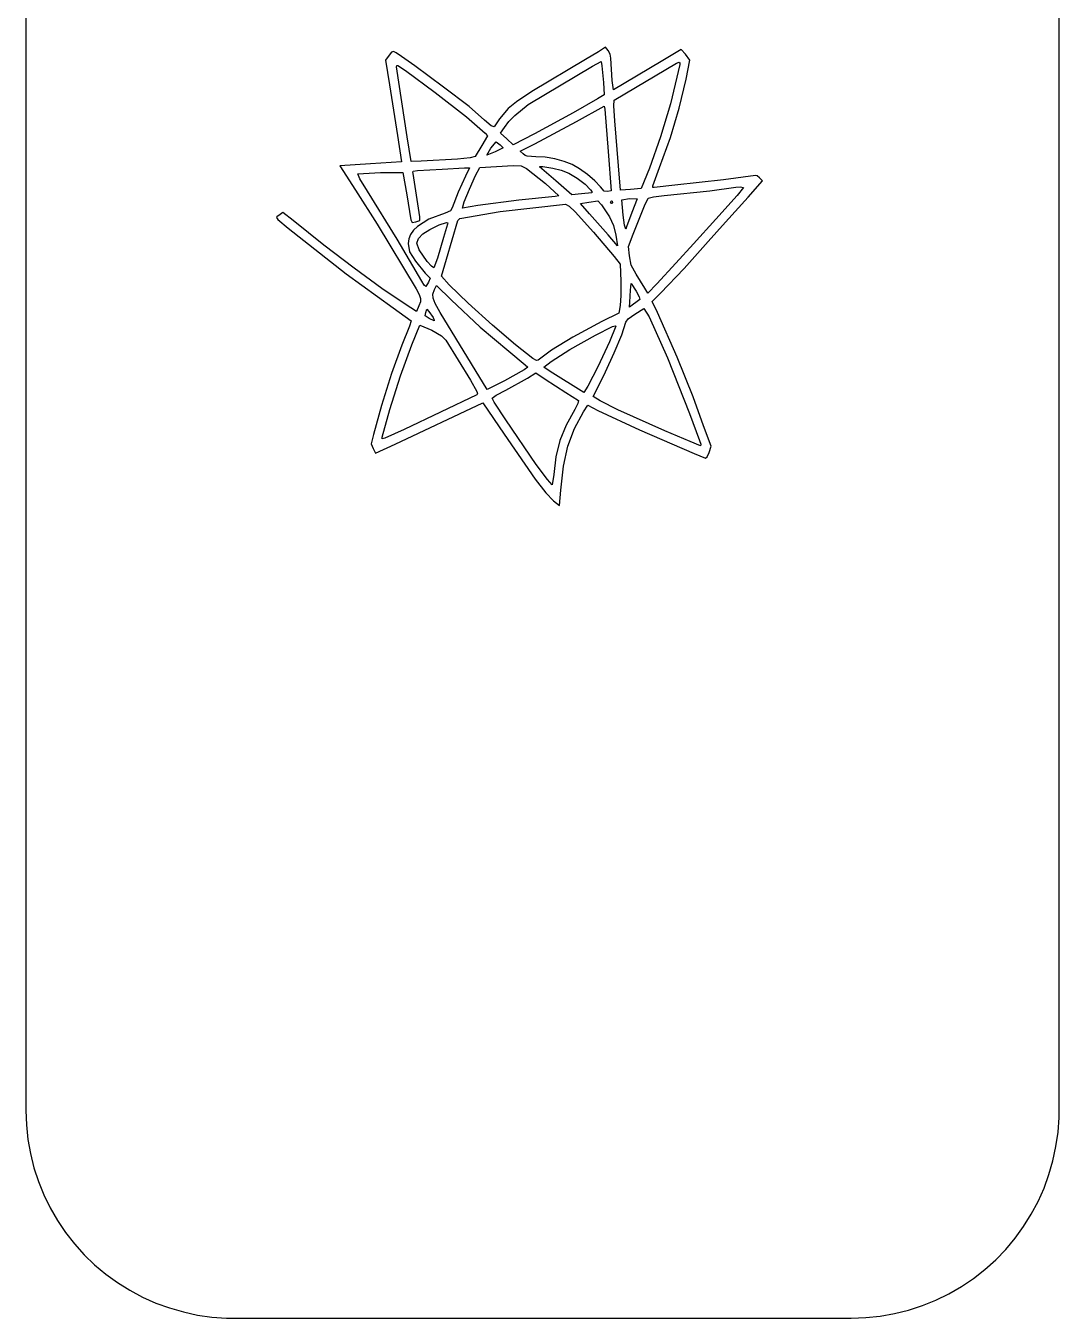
# Model space of a CAD drawing. Extents: x 45 to 235, y 1 to 395.
# Drawn here: x 44.6 to 235.4, y 1 to 239.7 of the extents above; entities that cross this region are included whole.
import ezdxf

# ---------------------------------------------------------------- set-up
doc = ezdxf.new("R2010")
doc.units = 0

msp = doc.modelspace()

# ---------------------------------------------------------------- linework, layer by layer
at = {"layer": 'Layer 1'}
for p, q in [((44.6336, 356.5), (44.6336, 39.4004)), ((235.443, 39.4004), (235.443, 356.494)), ((111.70542, 234.311091), (111.070351, 233.418026)), ((112.132105, 234.865538), (111.70542, 234.311091)), ((112.499251, 235.025546), (112.132105, 234.865538)), ((113.045012, 234.768789), (112.499251, 235.025546)), ((114.00754, 234.07294), (113.045012, 234.768789)), ((116.46843, 232.3265), (114.00754, 234.07294)), ((150.385, 234.966), (148.00349, 233.51725)), ((151.674883, 235.799525), (150.384903, 234.965997)), ((150.384903, 234.965997), (150.385, 234.966)), ((152.151185, 235.184302), (151.674883, 235.799525)), ((152.523295, 234.52195), (152.151185, 235.184302)), ((152.687024, 233.755402), (152.523295, 234.52195)), ((165.64639, 235.362922), (161.93521, 233.140182)), ((166.460072, 234.489702), (165.64639, 235.362922)), ((167.253908, 233.418022), (166.460072, 234.489702)), ((111.070351, 233.418026), (111.784803, 228.813776)), ((113.074642, 232.187602), (113.114334, 232.417071)), ((115.019542, 219.228202), (113.074642, 232.187602)), ((113.114334, 232.417071), (113.317754, 232.41583)), ((113.317754, 232.41583), (114.721852, 231.512841)), ((121.782142, 228.434224), (116.46843, 232.3265)), ((137.385943, 225.201808), (149.293443, 232.286798)), ((148.00349, 233.51725), (138.075571, 227.600693)), ((149.293443, 232.286798), (150.881113, 233.179863)), ((150.881113, 233.179863), (151.000188, 232.346335)), ((151.000188, 232.346335), (151.278031, 229.250375)), ((152.915252, 229.622493), (152.687024, 233.755402)), ((161.93521, 233.140182), (153.14348, 227.900862)), ((153.282464, 226.015496), (164.773264, 232.842486)), ((165.388466, 232.58449), (163.704047, 225.303524)), ((164.773264, 232.842486), (165.252046, 233.011176)), ((165.252046, 233.011176), (165.384456, 232.864812)), ((165.384456, 232.864812), (165.388487, 232.584489)), ((165.388487, 232.584489), (165.388466, 232.58449)), ((166.571703, 229.892891), (167.253908, 233.418022)), ((114.721852, 231.512841), (120.219162, 227.444431)), ((151.278031, 229.250375), (151.278066, 229.25038)), ((151.278066, 229.25038), (151.416987, 226.9681)), ((153.14348, 227.900862), (152.915252, 229.622493)), ((165.249468, 224.507212), (166.571703, 229.892891)), ((111.784803, 228.813776), (113.293093, 219.466356)), ((120.219162, 227.444431), (120.219166, 227.4444)), ((120.219166, 227.4444), (125.974479, 222.922015)), ((126.47073, 224.82475), (121.782142, 228.434224)), ((138.075571, 227.600693), (135.266149, 225.728045)), ((151.416987, 226.9681), (150.166697, 226.253648)), ((129.32854, 222.30432), (126.47073, 224.82475)), ((133.71449, 224.46752), (132.121856, 222.584642)), ((135.266149, 225.728045), (133.71449, 224.46752)), ((134.932498, 223.184964), (137.385943, 225.201808)), ((150.166697, 226.253648), (145.721217, 223.693528)), ((146.316498, 222.086005), (151.436738, 224.884275)), ((151.436738, 224.884275), (151.575659, 224.32859)), ((153.232849, 224.971105), (153.282464, 226.015496)), ((153.421385, 222.185236), (153.232849, 224.971105)), ((163.704047, 225.303524), (161.855896, 219.22819)), ((163.654353, 219.114081), (165.249468, 224.507212)), ((125.974479, 222.922015), (129.467356, 219.90296)), ((130.561471, 221.294656), (129.32854, 222.30432)), ((132.121856, 222.584642), (131.09483, 221.07387)), ((133.000003, 220.974628), (133.833221, 222.039794)), ((133.833221, 222.039794), (134.932498, 223.184964)), ((145.721217, 223.693528), (138.576697, 219.803728)), ((138.636138, 217.938215), (146.316498, 222.086005)), ((151.575659, 224.32859), (151.575666, 224.32859)), ((151.575666, 224.32859), (152.171043, 216.549)), ((154.096146, 213.889646), (153.421385, 222.185236)), ((129.467356, 219.90296), (129.903966, 219.426658)), ((131.09483, 221.07387), (130.561471, 221.294656)), ((132.305397, 219.922798), (133.000003, 220.974628)), ((133.456457, 218.851118), (132.305397, 219.922798)), ((138.576697, 219.803728), (134.607517, 217.759598)), ((113.293093, 219.466356), (113.9877, 214.623956)), ((115.773686, 214.683492), (115.019542, 219.228202)), ((128.832286, 217.640528), (127.601836, 215.576558)), ((129.903966, 219.426658), (128.832286, 217.640528)), ((130.476996, 217.146859), (131.451931, 218.335134)), ((131.451931, 218.335134), (132.206075, 217.759603)), ((132.206075, 217.759603), (132.206066, 217.7596)), ((132.206066, 217.7596), (132.761751, 217.184069)), ((134.607517, 217.759598), (133.456457, 218.851118)), ((135.917248, 216.608535), (138.636138, 217.938215)), ((161.855896, 219.22819), (159.77704, 213.457994)), ((161.657358, 213.572112), (163.654353, 219.114081)), ((124.369435, 215.11514), (117.639196, 214.74303)), ((126.656365, 215.357013), (124.369435, 215.11514)), ((127.601836, 215.576558), (126.656365, 215.357013)), ((129.784871, 215.854394), (130.476996, 217.146859)), ((131.313001, 216.469617), (129.784871, 215.854394)), ((132.761751, 217.184069), (131.313001, 216.469617)), ((136.472933, 216.072696), (135.917248, 216.608535)), ((136.813415, 215.791133), (136.472933, 216.072696)), ((137.202271, 215.636087), (136.813415, 215.791133)), ((138.794903, 215.556703), (137.202271, 215.636087)), ((140.527078, 215.450342), (138.794903, 215.556703)), ((142.307628, 215.152343), (140.527078, 215.450342)), ((144.013756, 214.694337), (142.307628, 215.152343)), ((152.171043, 216.549), (152.706882, 209.2854)), ((108.27208, 214.227038), (102.59615, 213.869812)), ((102.59615, 213.869812), (105.5135, 209.384642)), ((105.93009, 212.381349), (110.122537, 212.65671)), ((113.9877, 214.623956), (108.27208, 214.227038)), ((110.122537, 212.65671), (114.22568, 212.679037)), ((114.22568, 212.679037), (114.979824, 208.551087)), ((117.639196, 214.74303), (115.773686, 214.683492)), ((116.088404, 212.742609), (116.163137, 212.904787)), ((116.130887, 212.44089), (116.088404, 212.742609)), ((116.163137, 212.904787), (116.984261, 212.996575)), ((116.984261, 212.996575), (121.509131, 213.254572)), ((121.509131, 213.254572), (125.624674, 213.529933)), ((125.624674, 213.529933), (126.569831, 213.492723)), ((126.569806, 213.49273), (125.795816, 211.94475)), ((126.569831, 213.492723), (126.569806, 213.49273)), ((127.682127, 212.065377), (128.494881, 213.552271)), ((128.494881, 213.552271), (134.627261, 213.929343)), ((134.627261, 213.929343), (136.113226, 213.877247)), ((136.113226, 213.877247), (137.108001, 213.393504)), ((137.108001, 213.393504), (137.108006, 213.3935)), ((137.108006, 213.3935), (140.573596, 210.615075)), ((139.489526, 213.711045), (139.586585, 213.771512)), ((142.525946, 211.091385), (139.489526, 213.711045)), ((139.586585, 213.771512), (140.087384, 213.748256)), ((140.087384, 213.748256), (141.950416, 213.472894)), ((141.950416, 213.472894), (141.950406, 213.472884)), ((141.950406, 213.472884), (143.476061, 213.083408)), ((143.476061, 213.083408), (144.927296, 212.500435)), ((145.522663, 214.107953), (144.013756, 214.694337)), ((144.927296, 212.500435), (146.469383, 211.578841)), ((146.893273, 213.318152), (145.522663, 214.107953)), ((148.360629, 212.254847), (146.893273, 213.318152)), ((154.433526, 209.364776), (154.096146, 213.889646)), ((159.77704, 213.457994), (158.263786, 209.68231)), ((160.407067, 210.203272), (161.657358, 213.572112)), ((106.284838, 211.490764), (105.93009, 212.381349)), ((107.69638, 209.186159), (106.284838, 211.490764)), ((117.381177, 204.44299), (116.130887, 212.44089)), ((125.795816, 211.94475), (124.458699, 209.034845)), ((126.547499, 209.590531), (127.682127, 212.065377)), ((140.573596, 210.615075), (143.041926, 208.31295)), ((145.463136, 208.551105), (142.525946, 211.091385)), ((146.469383, 211.578841), (147.916584, 210.471192)), ((147.916584, 210.471192), (148.920973, 209.475178)), ((149.70891, 211.09107), (148.360629, 212.254847)), ((150.722293, 209.999853), (149.70891, 211.09107)), ((160.395904, 209.877055), (160.407067, 210.203272)), ((164.475478, 210.29754), (160.645218, 209.900622)), ((173.453299, 211.282395), (164.475478, 210.29754)), ((179.379778, 212.10352), (173.453299, 211.282395)), ((177.990567, 208.114495), (180.689607, 211.111225)), ((179.68987, 212.019175), (179.379778, 212.10352)), ((180.133922, 211.66691), (179.68987, 212.019175)), ((180.689607, 211.111225), (180.133922, 211.66691)), ((105.5135, 209.384642), (109.492595, 203.115813)), ((113.208555, 200.344817), (107.69638, 209.186159)), ((114.979824, 208.551087), (115.753814, 203.926997)), ((124.458699, 209.034845), (123.374616, 206.11006)), ((125.57288, 207.23104), (126.547499, 209.590531)), ((142.387011, 208.213721), (135.671649, 207.548883)), ((143.041926, 208.31295), (142.387011, 208.213721)), ((147.269116, 208.690026), (145.463136, 208.551105)), ((149.134626, 208.888485), (147.269116, 208.690026)), ((148.920973, 209.475178), (149.148387, 209.11206)), ((149.148387, 209.11206), (149.134626, 208.888485)), ((151.449148, 209.223382), (150.722293, 209.999853)), ((152.071813, 209.146479), (151.449148, 209.223382)), ((152.706882, 209.2854), (152.071813, 209.146479)), ((156.318886, 209.503697), (154.433526, 209.364776)), ((154.691393, 207.618346), (156.120296, 207.816804)), ((156.120296, 207.816804), (157.489663, 207.777113)), ((158.263786, 209.68231), (156.318886, 209.503697)), ((157.489663, 207.777113), (156.556906, 205.256683)), ((158.868971, 206.492093), (159.573504, 207.935881)), ((159.573504, 207.935881), (160.533549, 208.164108)), ((160.645218, 209.900622), (160.395904, 209.877055)), ((160.533549, 208.164108), (162.490854, 208.392337)), ((162.490854, 208.392337), (170.937771, 209.275478)), ((170.937771, 209.275478), (175.767754, 209.920467)), ((175.966206, 208.41218), (172.056566, 204.04608)), ((173.803087, 203.450705), (177.990567, 208.114495)), ((175.767754, 209.920467), (176.531822, 209.994889)), ((177.176806, 209.86093), (175.966206, 208.41218)), ((176.531822, 209.994889), (177.176814, 209.860929)), ((177.176814, 209.860929), (177.176806, 209.86093)), ((123.024832, 205.551894), (122.064786, 205.157457)), ((123.374616, 206.11006), (123.024832, 205.551894)), ((124.743971, 204.12544), (132.245721, 205.45512)), ((125.240151, 206.090211), (125.57288, 207.23104)), ((128.078111, 206.526821), (125.240151, 206.090211)), ((135.671649, 207.548883), (128.078111, 206.526821)), ((132.245721, 205.45512), (144.312021, 206.80464)), ((144.312021, 206.80464), (144.974378, 206.417645)), ((144.974378, 206.417645), (146.098151, 205.37574)), ((146.098116, 205.375754), (149.461996, 201.647206)), ((146.098151, 205.37574), (146.098116, 205.375754)), ((147.030869, 206.90389), (148.598699, 207.181733)), ((148.717769, 204.99868), (147.030869, 206.90389)), ((148.598699, 207.181733), (150.226059, 207.400038)), ((150.226059, 207.400038), (150.940511, 206.685586)), ((150.940511, 206.685586), (150.940516, 206.68558)), ((150.940516, 206.68558), (152.389266, 204.44299)), ((152.567878, 207.241264), (152.766337, 207.419878)), ((152.766337, 206.923731), (152.567878, 207.241264)), ((152.766337, 207.419878), (152.91022, 207.32809)), ((152.91022, 206.931173), (152.766337, 206.923731)), ((152.91022, 207.32809), (152.964796, 207.102344)), ((152.964796, 207.102344), (152.91022, 206.931173)), ((152.964796, 207.102344), (152.964796, 207.102344)), ((154.936986, 204.772935), (154.691393, 207.618346)), ((156.795074, 201.267661), (158.868971, 206.492093)), ((90.986242, 204.462832), (90.892904, 204.309647)), ((90.892904, 204.309647), (91.14749, 203.966685)), ((91.621311, 204.919288), (90.986242, 204.462832)), ((91.14749, 203.966685), (93.050212, 202.339322)), ((92.077767, 205.236822), (91.621311, 204.919288)), ((94.002817, 203.807922), (92.077767, 205.236822)), ((99.670082, 199.248636), (94.002817, 203.807922)), ((109.492595, 203.115813), (116.6867, 191.146242)), ((115.753814, 203.926997), (115.94235, 203.415965)), ((115.94235, 203.415965), (116.666725, 203.530079)), ((116.666725, 203.530079), (117.358851, 203.807921)), ((119.058752, 204.001123), (116.934622, 202.694084)), ((117.358851, 203.807921), (117.381177, 204.44299)), ((122.064786, 205.157457), (119.058752, 204.001123)), ((119.206281, 202.140563), (120.973186, 202.974404)), ((120.973186, 202.974404), (122.325187, 203.430859)), ((122.501316, 203.113324), (121.786864, 200.672274)), ((122.283075, 196.623694), (124.386745, 203.768214)), ((122.325187, 203.430859), (122.533259, 203.36512)), ((122.533259, 203.36512), (122.501316, 203.113325)), ((122.501316, 203.113325), (122.501316, 203.113324)), ((124.386745, 203.768214), (124.743971, 204.12544)), ((152.151109, 201.10888), (148.717769, 204.99868)), ((152.389266, 204.44299), (153.155813, 202.882607)), ((155.207696, 202.93812), (154.936986, 204.772935)), ((155.405845, 202.180566), (155.207696, 202.93812)), ((156.556906, 205.25668), (155.544766, 202.59733)), ((156.556906, 205.256683), (156.556906, 205.25668)), ((172.056566, 204.04608), (167.948466, 199.48152)), ((170.627747, 199.878445), (173.803087, 203.450705)), ((93.050212, 202.339322), (103.784357, 193.949462)), ((115.673789, 201.219597), (115.361294, 200.414327)), ((116.197456, 201.978818), (115.673789, 201.219597)), ((116.934622, 202.694084), (116.197456, 201.978818)), ((117.116257, 200.443118), (117.911955, 201.28998)), ((117.911955, 201.28998), (119.206281, 202.140563)), ((121.786864, 200.672274), (120.648205, 196.79984)), ((149.461996, 201.647206), (153.242636, 197.159554)), ((153.857859, 199.12429), (152.151109, 201.10888)), ((153.155813, 202.882607), (153.580016, 201.06919)), ((153.580016, 201.06919), (153.857859, 199.12429)), ((155.544766, 202.59733), (155.405845, 202.180566)), ((155.902008, 198.985381), (156.795074, 201.267661)), ((105.240582, 194.974016), (99.670082, 199.248636)), ((117.73838, 192.575159), (113.208555, 200.344817)), ((115.361294, 200.414327), (115.257646, 199.560917)), ((115.257646, 199.560917), (115.456105, 197.993087)), ((116.845236, 199.620444), (117.116257, 200.443118)), ((117.242154, 198.389994), (116.845236, 199.620444)), ((118.74796, 196.239194), (117.242154, 198.389994)), ((156.100467, 197.258791), (155.902008, 198.985381)), ((167.948466, 199.48152), (164.673896, 195.90926)), ((166.182267, 194.916975), (170.627747, 199.878445)), ((115.456105, 197.993087), (116.560032, 196.291302)), ((116.560032, 196.291302), (118.393295, 194.083447)), ((119.566915, 195.334036), (118.74796, 196.239194)), ((120.648205, 196.79984), (120.000734, 195.055884)), ((121.409855, 193.527734), (122.283075, 196.623694)), ((153.242636, 197.159554), (154.373856, 195.730654)), ((156.42048, 195.539638), (156.100467, 197.258791)), ((164.673896, 195.90926), (161.141326, 192.09885)), ((103.784357, 193.949462), (112.479312, 187.673222)), ((110.357099, 191.246398), (105.240582, 194.974016)), ((118.393295, 194.083447), (119.266515, 193.130844)), ((120.000734, 195.055884), (119.566915, 195.334036)), ((122.828522, 191.87775), (121.409855, 193.527734)), ((154.373856, 195.730654), (154.492931, 192.595004)), ((157.350757, 193.865141), (156.42048, 195.539638)), ((158.958277, 191.285171), (157.350757, 193.865141)), ((161.855857, 190.352415), (166.182267, 194.916975)), ((114.662417, 188.328122), (110.357099, 191.246398)), ((116.6867, 191.146242), (117.269673, 190.109292)), ((118.197316, 191.858225), (117.73838, 192.575159)), ((118.492524, 191.60271), (118.197316, 191.858225)), ((118.968826, 192.396546), (118.492524, 191.60271)), ((119.266515, 193.130844), (118.968826, 192.396546)), ((119.812512, 190.162665), (120.119813, 191.027202)), ((120.119813, 191.027202), (120.437347, 191.781346)), ((120.437347, 191.781346), (123.156237, 189.121996)), ((126.329143, 188.499302), (122.828522, 191.87775)), ((154.492931, 192.595004), (154.5227, 189.908365)), ((156.318726, 190.908137), (156.437801, 192.138587)), ((156.437801, 192.138587), (157.350712, 190.729527)), ((159.494116, 190.37226), (158.958277, 191.285171)), ((161.141326, 192.09885), (159.494116, 190.37226)), ((117.490458, 188.779617), (117.202693, 188.010592)), ((117.269673, 190.109292), (117.525188, 189.399801)), ((117.525188, 189.399801), (117.490458, 188.779617)), ((119.819644, 189.424646), (119.812512, 190.162665)), ((120.239818, 188.42615), (119.819644, 189.424646)), ((123.156237, 189.121996), (128.554317, 184.100987)), ((154.5227, 189.908365), (154.373856, 188.070134)), ((158.005631, 189.181544), (156.100421, 187.772484)), ((156.100421, 187.772484), (156.159959, 188.725087)), ((156.159959, 188.725087), (156.318726, 190.908137)), ((157.350712, 190.729527), (157.350716, 190.729524)), ((157.350716, 190.729524), (157.886555, 189.702499)), ((157.886555, 189.702499), (158.005631, 189.181544)), ((160.268187, 188.844125), (161.855857, 190.352415)), ((161.260482, 186.780155), (160.268187, 188.844125)), ((112.479312, 187.673222), (115.793582, 185.271872)), ((116.746237, 186.978602), (114.662417, 188.328122)), ((117.202693, 188.010592), (116.746237, 186.978602)), ((118.395692, 186.199697), (118.472595, 186.800035)), ((119.107664, 185.688665), (118.395692, 186.199697)), ((118.472595, 186.800035), (118.6909, 187.435104)), ((118.6909, 187.435104), (119.048126, 186.958802)), ((119.048126, 186.958802), (119.822116, 185.847432)), ((121.171643, 186.780182), (120.239818, 188.42615)), ((129.844303, 172.550682), (121.171643, 186.780182)), ((130.778644, 184.45477), (126.329143, 188.499302)), ((154.135705, 186.661074), (151.019895, 185.113094)), ((154.373856, 188.070134), (154.135705, 186.661074)), ((155.887085, 185.614245), (157.092727, 186.50235)), ((157.092727, 186.50235), (158.759787, 187.55418)), ((158.759787, 187.55418), (159.71239, 185.98635)), ((164.922047, 178.539129), (161.260482, 186.780155)), ((115.495894, 184.259732), (114.035049, 180.774299)), ((115.793582, 185.271872), (115.495894, 184.259732)), ((115.914989, 180.833855), (117.361256, 184.438362)), ((117.361256, 184.438362), (119.583996, 183.525451)), ((120.045382, 185.23221), (119.107664, 185.688665)), ((119.822116, 185.847432), (120.056546, 185.398419)), ((119.822116, 185.847432), (119.822116, 185.847432)), ((120.056546, 185.398419), (120.045382, 185.23221)), ((128.554316, 184.100994), (133.793636, 179.635664)), ((128.554317, 184.100987), (128.554316, 184.100994)), ((135.043955, 180.806534), (130.778644, 184.45477)), ((151.019895, 185.113094), (145.621815, 182.255284)), ((149.809316, 182.592696), (152.987142, 184.197733)), ((153.560176, 184.239913), (152.384306, 181.34241)), ((152.987142, 184.197733), (153.462516, 184.353709)), ((153.462516, 184.353709), (153.560196, 184.239906)), ((153.560196, 184.239906), (153.560176, 184.239913)), ((154.663457, 182.670553), (155.425667, 184.99406)), ((155.425667, 184.99406), (155.887085, 185.614245)), ((159.71239, 185.98635), (159.712416, 185.986354)), ((159.712416, 185.986354), (163.128391, 178.395312)), ((119.583996, 183.525451), (121.375087, 182.505866)), ((121.375087, 182.505866), (122.183806, 181.679781)), ((122.183776, 181.679792), (126.728486, 174.297123)), ((122.183806, 181.679781), (122.183776, 181.679792)), ((145.621815, 182.255284), (141.712171, 179.806795)), ((145.063665, 179.973038), (149.809316, 182.592696)), ((153.302151, 179.32559), (154.663457, 182.670553)), ((114.035049, 180.774299), (112.174186, 175.502736)), ((113.828686, 175.071102), (115.914989, 180.833855)), ((133.793636, 179.635664), (136.849906, 177.135084)), ((138.26891, 178.271223), (135.043955, 180.806534)), ((141.712171, 179.806795), (139.231435, 177.968574)), ((141.612956, 177.710606), (145.063665, 179.973038)), ((152.384306, 181.34241), (150.285606, 176.777852)), ((151.702695, 175.798288), (153.302151, 179.32559)), ((137.346054, 176.71832), (136.671293, 176.222172)), ((136.849906, 177.135084), (137.346054, 176.71832)), ((138.939948, 177.904074), (138.26891, 178.271223)), ((139.231435, 177.968574), (138.939948, 177.904074)), ((140.303126, 176.718311), (141.612956, 177.710606)), ((141.454186, 175.884783), (140.303126, 176.718311)), ((150.285606, 176.777852), (148.430015, 173.16342)), ((163.128391, 178.395312), (167.154626, 168.125054)), ((167.869162, 171.220955), (164.922047, 178.539129)), ((112.174186, 175.502736), (110.30216, 169.613471)), ((111.876349, 168.899036), (113.828686, 175.071102)), ((126.728486, 174.297123), (127.916761, 172.203381)), ((136.671293, 176.222172), (133.041975, 174.170603)), ((133.277671, 172.431662), (137.286541, 174.654402)), ((137.286541, 174.654402), (138.814671, 175.646697)), ((138.814671, 175.646697), (140.501571, 174.495637)), ((140.501571, 174.495637), (140.501576, 174.495573)), ((140.501576, 174.495573), (144.331836, 171.994992)), ((147.646106, 172.034683), (141.454186, 175.884783)), ((150.226037, 172.92776), (151.702695, 175.798288)), ((127.916761, 172.203381), (128.020641, 171.802121)), ((133.041975, 174.170603), (129.844303, 172.550682)), ((131.503942, 171.498906), (133.277671, 172.431662)), ((144.331836, 171.994992), (146.693496, 170.506552)), ((148.430015, 173.16342), (147.646106, 172.034683)), ((149.392509, 171.3004), (150.226037, 172.92776)), ((110.30216, 169.613471), (108.807824, 164.274932)), ((112.816698, 162.468958), (129.050598, 170.109628)), ((127.899396, 171.598083), (114.523296, 165.187852)), ((128.020641, 171.802121), (127.899396, 171.598083)), ((129.050598, 170.109628), (132.980088, 164.314628)), ((130.757241, 170.982912), (131.503942, 171.498906)), ((131.104549, 170.231251), (130.757241, 170.982912)), ((133.237981, 166.934352), (131.104549, 170.231251)), ((146.559536, 169.968233), (145.979044, 168.879192)), ((146.693496, 170.506552), (146.559536, 169.968233)), ((147.626365, 168.442528), (148.400355, 169.653128)), ((148.400355, 169.653128), (150.265865, 168.700525)), ((150.69025, 170.475553), (149.392509, 171.3004)), ((153.954601, 168.839505), (150.69025, 170.475553)), ((169.794212, 165.862565), (167.869162, 171.220955)), ((110.415196, 163.739103), (111.876349, 168.899036)), ((145.979044, 168.879192), (144.394783, 165.998746)), ((145.922721, 165.333229), (147.626365, 168.442528)), ((150.265865, 168.700525), (157.973495, 165.093532)), ((162.609909, 164.94971), (153.954601, 168.839505)), ((167.154626, 168.125054), (169.039986, 163.123884)), ((114.523296, 165.187852), (110.906381, 163.555527)), ((138.881655, 158.698279), (133.237981, 166.934352)), ((144.394783, 165.998746), (143.247753, 163.116442)), ((144.713983, 162.084397), (145.922721, 165.333229)), ((157.973495, 165.093532), (168.047765, 160.742315)), ((167.313389, 162.94527), (162.609909, 164.94971)), ((171.183422, 162.111685), (169.794212, 165.862565)), ((108.807824, 164.274932), (108.371214, 162.528492)), ((108.371214, 162.528492), (108.768132, 161.694964)), ((109.224588, 160.801898), (112.816698, 162.468958)), ((110.437521, 163.479866), (110.415196, 163.739103)), ((110.906381, 163.555527), (110.437521, 163.479866)), ((132.980088, 164.314628), (138.69819, 156.019024)), ((143.247753, 163.116442), (142.49888, 160.118789)), ((169.218599, 162.17128), (167.313389, 162.94527)), ((169.039986, 163.123884), (169.248368, 162.446642)), ((169.248368, 162.446642), (169.218599, 162.17128)), ((108.768132, 161.694964), (109.224588, 160.801898)), ((142.49888, 160.118789), (142.109094, 156.892292)), ((143.914566, 158.392755), (144.713983, 162.084397)), ((168.047765, 160.742315), (170.151435, 159.869095)), ((170.151435, 159.869095), (170.431758, 160.12213)), ((170.431758, 160.12213), (170.786504, 160.940775)), ((170.786504, 160.940775), (171.183422, 162.111685)), ((140.932294, 155.921709), (138.881655, 158.698279)), ((143.438885, 153.955028), (143.914566, 158.392755)), ((138.69819, 156.019024), (140.668827, 153.480595)), ((141.831251, 154.927552), (140.932294, 155.921709)), ((142.109094, 156.892292), (141.831251, 154.927552)), ((140.668827, 153.480595), (142.049668, 152.010128)), ((143.180888, 151.136908), (143.438885, 153.955028)), ((142.049668, 152.010128), (143.180888, 151.136908)), ((44.6336, 39.4004), (44.7274, 36.7234)), ((235.42, 38.0634), (235.443, 39.4003)), ((44.7274, 36.7234), (45.0077, 34.0595)), ((235.233, 35.3914), (235.42, 38.0634)), ((45.0077, 34.0595), (45.4731, 31.4217)), ((234.86, 32.7389), (235.233, 35.3914)), ((45.4731, 31.4217), (46.1215, 28.8228)), ((234.303, 30.1189), (234.86, 32.7389)), ((46.1215, 28.8228), (46.9495, 26.2754)), ((233.564, 27.5441), (234.303, 30.1189)), ((46.9495, 26.2754), (47.9532, 23.792)), ((232.648, 25.0271), (233.564, 27.5441)), ((231.558, 22.5802), (232.648, 25.0271)), ((47.9532, 23.792), (49.1277, 21.3846)), ((230.301, 20.2152), (231.558, 22.5802)), ((49.1277, 21.3846), (50.4673, 19.0651)), ((228.881, 17.9437), (230.301, 20.2152)), ((50.4673, 19.0651), (51.9654, 16.8446)), ((51.9654, 16.8446), (53.6147, 14.734)), ((227.307, 15.7768), (228.881, 17.9437)), ((53.6147, 14.734), (55.4073, 12.7437)), ((225.585, 13.725), (227.307, 15.7768)), ((55.4073, 12.7437), (57.3343, 10.8832)), ((223.724, 11.7983), (225.585, 13.725)), ((57.3343, 10.8832), (59.3864, 9.16168)), ((219.623, 8.35707), (221.733, 10.006)), ((221.733, 10.006), (223.724, 11.7983)), ((59.3864, 9.16168), (61.5536, 7.58751)), ((61.5536, 7.58751), (63.8253, 6.16835)), ((217.402, 6.85935), (219.623, 8.35707)), ((63.8253, 6.16835), (66.1905, 4.91111)), ((66.1905, 4.91111), (68.6377, 3.82192)), ((212.674, 4.34612), (215.082, 5.52019)), ((215.082, 5.52019), (217.402, 6.85935)), ((68.6377, 3.82192), (71.1548, 2.90609)), ((71.1548, 2.90609), (73.7297, 2.16807)), ((205.044, 1.8674), (207.643, 2.51526)), ((207.643, 2.51526), (210.191, 3.34285)), ((210.191, 3.34285), (212.674, 4.34612)), ((73.7297, 2.16807), (76.3498, 1.61148)), ((76.3498, 1.61148), (79.0024, 1.239)), ((79.0024, 1.239), (81.6745, 1.05247)), ((81.6745, 1.05247), (83.0047, 1.02925)), ((83.0047, 1.02925), (197.065, 1.02925)), ((197.065, 1.02925), (199.742, 1.12258)), ((199.742, 1.12258), (202.406, 1.40242)), ((202.406, 1.40242), (205.044, 1.8674))]:
    msp.add_line(p, q, dxfattribs=at)

doc.saveas('drawing.dxf')
